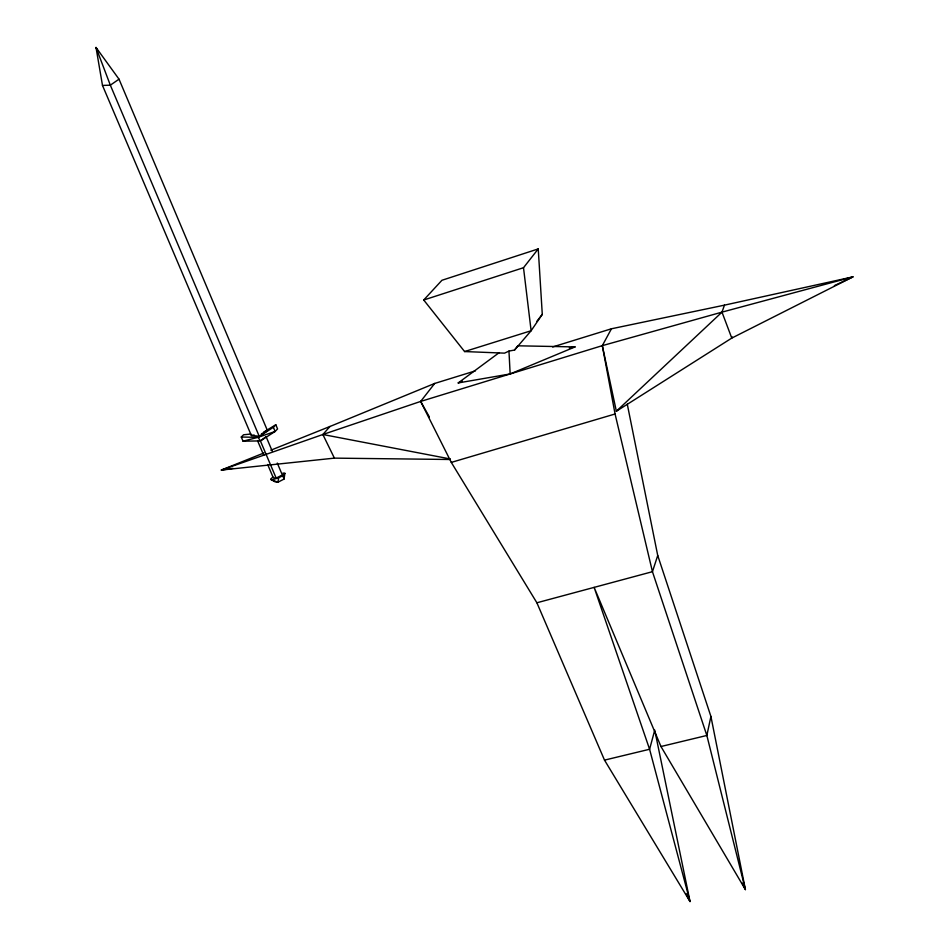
<?xml version="1.0" encoding="UTF-8"?>
<svg xmlns="http://www.w3.org/2000/svg" width="949" height="949" viewBox="0 0 949 949"><rect width="100%" height="100%" fill="white"/><g stroke="black" fill="none" stroke-linecap="round" stroke-linejoin="round"><path stroke-width="1.42" d="M272.838 476.956L270.667 479.352L274.996 481.795L277.915 482.234L284.048 479.067L284.89 473.326L282.932 473.053M284.89 473.326L282.766 475.698L278.662 477.81L277.915 482.234L270.667 479.352M627.277 404.179L657.728 555.485L710.92 716.448L706.851 735.463L745.404 889.604L660.967 746.519L594.133 587.384L649.591 749.259L690.018 901.55L604.513 760.125L536.885 602.781L451.297 462.4L420.668 401.427L434.701 383.443L475.449 370.845M732.165 336.859L731.774 338.093L616.352 411.237L602.318 345.65L611.441 328.781L724.455 305.151L852.985 276.859L731.774 338.093L721.987 312.138L724.455 305.151M657.728 555.485L652.449 571.689L706.851 735.463L660.967 746.519M542.282 314.38L531.12 330.738L514.56 350.027L508.961 351.094L504.524 353.147L464.595 351.557L423.728 300.003L441.937 280.275L538.237 248.911L542.282 314.38L536.92 321.213M514.56 350.027L517.822 345.804L575.035 346.919L510.159 373.942L458.213 382.933L499.257 352.589M423.728 300.003L523.504 267.713L538.237 248.911M450.277 459.494L334.392 458.13L221.307 470.052L322.862 434.5L329.991 426.469L434.701 383.443M243.051 441.178L258.069 437.323L273.371 427.275L275.815 424.761L277.571 428.924L275.127 431.451L260.394 440.917L243.051 441.178L241.283 437.038L243.549 434.784L250.844 434.025M616.352 411.237L721.987 312.138L852.985 276.859L834.373 285.625M277.286 463.065L282.316 474.963L276.171 478.118L260.394 440.917L266.1 436.635L272.256 451.178M119.016 79.182L110.333 85.173L102.492 85.434L96.015 47.45L119.016 79.182L267.428 430.538L258.069 437.323L241.283 437.038M263.715 432.08L275.815 424.761M261.402 433.93L267.428 430.538M458.213 382.933L462.27 381.249M263.952 452.958L221.307 470.052L232.932 468.332M270.833 450.194L329.991 426.469M334.392 458.13L322.862 434.5L420.668 401.427L602.318 345.65L721.987 312.138M464.595 351.557L531.12 330.738L523.504 267.713M552.615 346.966L611.441 328.781M272.612 479.636L278.662 477.81M451.297 462.4L615.071 413.989L602.318 345.65M536.885 602.781L652.449 571.689L615.071 413.989M604.513 760.125L649.591 749.259L654.739 730.149L690.018 901.55L686.08 893.59M569.281 347.963L575.035 346.919M102.492 85.434L251.343 435.484L254.213 435.033M251.343 435.484L259.184 436.184L110.333 85.173L96.015 47.45L97.866 51.376M276.171 478.118L273.265 477.703L267.665 464.512M322.862 434.5L450.312 458.972M260.394 440.917L258.069 437.323L275.127 431.451L273.371 427.275M420.668 401.427L429.351 416.919M742.142 882.961L745.404 889.604L710.92 716.448M257.582 440.763L263.739 455.271M282.766 475.698L284.048 479.067M508.961 351.094L510.159 373.942"/></g></svg>
